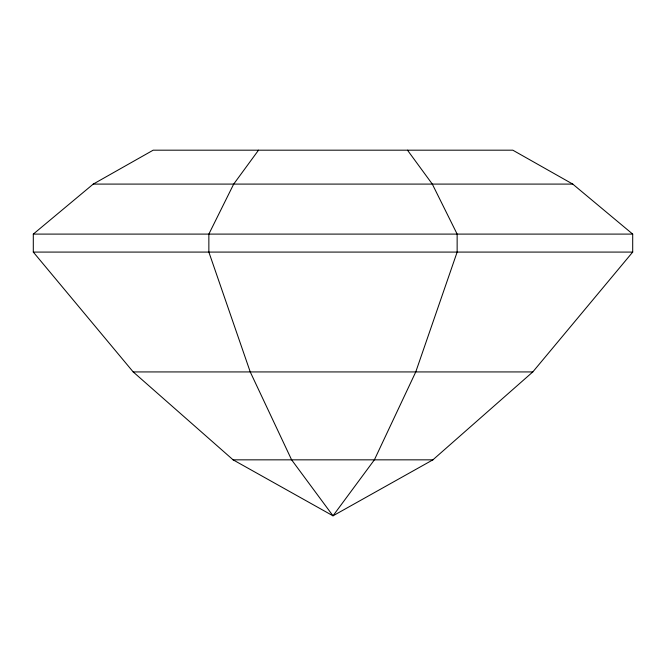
<?xml version="1.0" encoding="UTF-8"?>
<svg xmlns="http://www.w3.org/2000/svg" width="666" height="666" viewBox="0 0 666 666"><rect width="100%" height="100%" fill="white"/><g stroke="black" fill="none" stroke-linecap="round" stroke-linejoin="round"><path stroke-width="1" d="M258.516 150.183L233.691 184.091L208.858 234.099L208.858 252.081L250.241 371.928L291.616 459.84L333 515.817L432.9 459.84L532.8 371.928L632.7 252.081L632.7 234.099L572.76 184.091L512.82 150.183L153.18 150.183L93.24 184.091L33.3 234.099L33.3 252.081L133.2 371.928L233.1 459.84L333 515.817L374.384 459.84L415.759 371.928L457.142 252.081L457.142 234.099L432.309 184.091L407.484 150.183M93.24 184.091L572.76 184.091M33.3 234.099L632.7 234.099M33.3 252.081L632.7 252.081M133.2 371.928L532.8 371.928M233.1 459.84L432.9 459.84"/></g></svg>
